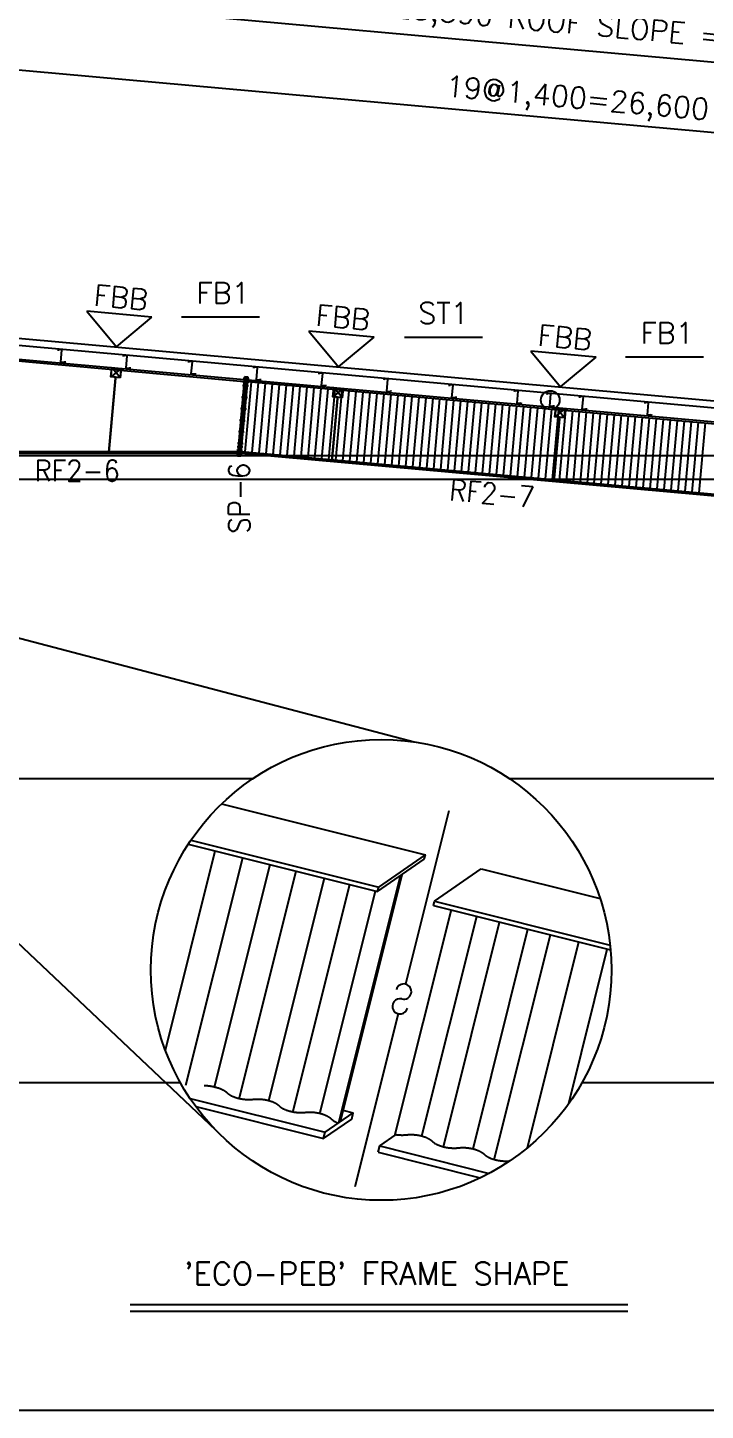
# Model space of a CAD drawing. Header units: metres. Extents: x -297536 to 1852864, y -630451 to -422551.
# Drawn here: x 1658185 to 1672684, y -482358 to -452803 of the extents above; entities that cross this region are included whole.
import ezdxf
from ezdxf.enums import TextEntityAlignment as Align

# ---------------------------------------------------------------- set-up
doc = ezdxf.new("R2010")
doc.units = ezdxf.units.M
doc.header["$LTSCALE"] = 700
for name, pattern in [('CEN', [62, 60, -1, 0, -1]), ('CENTER', [50.8, 31.75, -6.35, 6.35, -6.35]), ('CONTIN', [0]), ('XKITLINE00', [0])]:
    doc.linetypes.add(name, pattern=pattern)
for name, color, linetype in [('1', 1, 'CENTER'), ('10', 10, 'CONTIN'), ('3', 3, 'CONTIN'), ('5C', 3, 'Continuous'), ('beam', 7, 'Continuous'), ('bl', 3, 'Continuous'), ('CEN', 152, 'CEN'), ('DIM', 7, 'Continuous'), ('HID', 251, 'Continuous'), ('TEX', 3, 'Continuous')]:
    doc.layers.add(name, color=color, linetype=linetype)
doc.styles.add('HGTXT', font='romans.shx', dxfattribs={"bigfont": 'WHGTXT.shx'})
doc.styles.add('SIMPLEX', font='SIMPLEX')
doc.styles.add('WHGTXT', font='romans.shx', dxfattribs={"bigfont": 'WHGTXT.shx'})
doc.dimstyles.new('KJ', dxfattribs={"dimscale": 700, "dimtxt": 1.5, "dimasz": 1, "dimexe": 0.18, "dimexo": 2, "dimgap": 0.5, "dimtad": 1, "dimdec": 0, "dimzin": 0, "dimdsep": 46, "dimlunit": 6, "dimtxsty": 'HGTXT', "dimblk": 'ARCHTICK', "dimcen": 0.09, "dimclrt": 3, "dimadec": 0, "dimazin": 0, "dimtfac": 1, "dimtdec": 0, "dimtix": 1, "dimtmove": 0, "dimatfit": 0, "dimldrblk": 'OBLIQUE', "dimfxl": 1, "dimtolj": 1, "dimtzin": 0, "dimarcsym": 0})

# ---------------------------------------------------------------- blocks, each defined once
blk = doc.blocks.new('_ArchTick')
at = {"color": 0, "linetype": 'ByBlock', "const_width": 0.15}
blk.add_lwpolyline([(-0.5, -0.5), (0.5, 0.5)], dxfattribs=at)
blk = doc.blocks.new('*D757')
at = {"layer": 'Defpoints', "color": 0, "transparency": 16777216}
for p in [(1655334, -448458), (1655334, -455958), (1683834, -455958)]:
    blk.add_point(p, dxfattribs=at)
at = {"layer": 'DIM', "color": 0, "lineweight": -2, "transparency": 16777216}
for p, q in [((1655334, -455358), (1655334, -448404)), ((1683834, -448458), (1655334, -448458)), ((1683834, -455358), (1683834, -448404))]:
    blk.add_line(p, q, dxfattribs=at)
at = {"layer": 'DIM', "color": 0, "lineweight": -2, "transparency": 16777216, "xscale": 300, "yscale": 300, "zscale": 300, "rotation": 180}
blk.add_blockref('_ArchTick', (1655334, -448458), dxfattribs=at)
at = {"layer": 'DIM', "color": 0, "lineweight": -2, "transparency": 16777216, "xscale": 300, "yscale": 300, "zscale": 300}
blk.add_blockref('_ArchTick', (1683834, -448458), dxfattribs=at)
at = {"layer": 'DIM', "color": 3, "transparency": 16777216, "insert": (1669584, -448040), "char_height": 450, "attachment_point": 5, "style": 'HGTXT'}
blk.add_mtext('\\A1;28,500', dxfattribs=at)
blk = doc.blocks.new('_Oblique')
at = {"color": 0, "linetype": 'ByBlock', "lineweight": -2}
blk.add_line((-0.5, -0.5), (0.5, 0.5), dxfattribs=at)
blk = doc.blocks.new('*D760')
at = {"layer": 'Defpoints', "color": 0, "transparency": 16777216}
for p in [(1627359, -446958), (1627359, -455958), (1684309, -455958)]:
    blk.add_point(p, dxfattribs=at)
at = {"layer": 'DIM', "color": 0, "lineweight": -2, "transparency": 16777216}
for p, q in [((1627359, -455358), (1627359, -446904)), ((1684309, -446958), (1627359, -446958)), ((1684309, -455358), (1684309, -446904))]:
    blk.add_line(p, q, dxfattribs=at)
at = {"layer": 'DIM', "color": 0, "lineweight": -2, "transparency": 16777216, "xscale": 300, "yscale": 300, "zscale": 300, "rotation": 180}
blk.add_blockref('_ArchTick', (1627359, -446958), dxfattribs=at)
at = {"layer": 'DIM', "color": 0, "lineweight": -2, "transparency": 16777216, "xscale": 300, "yscale": 300, "zscale": 300}
blk.add_blockref('_ArchTick', (1684309, -446958), dxfattribs=at)
at = {"layer": 'DIM', "color": 3, "transparency": 16777216, "insert": (1655834, -446540), "char_height": 450, "attachment_point": 5, "style": 'HGTXT'}
blk.add_mtext('\\A1;\\A1;56,950 OUT TO OUT OF STEEL', dxfattribs=at)
blk = doc.blocks.new('ZCOL')
for p, q in [((10.2, 0), (0, 0)), ((0, 0), (0, -25.4)), ((10.2, -2.5), (10.2, 0)), ((-10.2, -25.4), (-10.2, -22.9)), ((0, -25.4), (-10.2, -25.4))]:
    blk.add_line(p, q)
blk = doc.blocks.new('*D783')
at = {"layer": 'Defpoints', "color": 0, "transparency": 16777216}
for p in [(1656658, -453592), (1656133, -459422), (1682626, -461807)]:
    blk.add_point(p, dxfattribs=at)
at = {"layer": 'DIM', "color": 0, "lineweight": -2, "transparency": 16777216}
for p, q in [((1656187, -458825), (1656663, -453538)), ((1683151, -455977), (1656658, -453592)), ((1682680, -461209), (1683156, -455923))]:
    blk.add_line(p, q, dxfattribs=at)
at = {"layer": 'DIM', "color": 0, "lineweight": -2, "transparency": 16777216, "xscale": 300, "yscale": 300, "zscale": 300}
for p, rotation in [((1656658, -453592), 174.8572354431005), ((1683151, -455977), 354.8572354431006)]:
    blk.add_blockref('_ArchTick', p, dxfattribs=dict(at, rotation=rotation))
at = {"layer": 'DIM', "color": 3, "transparency": 16777216, "insert": (1669942, -454368), "char_height": 450, "attachment_point": 5, "rotation": 354.8572, "style": 'HGTXT'}
blk.add_mtext('\\A1;19@1,400=26,600', dxfattribs=at)
blk = doc.blocks.new('*D786')
at = {"layer": 'Defpoints', "color": 0, "transparency": 16777216}
for p in [(1656493, -452071), (1655834, -459395), (1684309, -461958)]:
    blk.add_point(p, dxfattribs=at)
at = {"layer": 'DIM', "color": 0, "lineweight": -2, "transparency": 16777216}
for p, q in [((1655888, -458798), (1656498, -452018)), ((1684968, -454634), (1656493, -452071)), ((1684363, -461361), (1684973, -454580))]:
    blk.add_line(p, q, dxfattribs=at)
at = {"layer": 'DIM', "color": 0, "lineweight": -2, "transparency": 16777216, "xscale": 300, "yscale": 300, "zscale": 300}
for p, rotation in [((1656493, -452071), 174.8572354431005), ((1684968, -454634), 354.8572354431006)]:
    blk.add_blockref('_ArchTick', p, dxfattribs=dict(at, rotation=rotation))
at = {"layer": 'DIM', "color": 3, "transparency": 16777216, "insert": (1670775, -452862), "char_height": 450, "attachment_point": 5, "rotation": 354.8572, "style": 'HGTXT'}
blk.add_mtext('\\A1;\\A1;28,590 ROOF SLOPE = 0.9/10', dxfattribs=at)
blk = doc.blocks.new('MARKER')
at = {"color": 3}
for p, q in [((584.404724, 584.404724), (-584.40472, 584.404724)), ((-584.40472, 584.404724), (0, 0)), ((0, 0), (584.404724, 584.404724))]:
    blk.add_line(p, q, dxfattribs=at)

msp = doc.modelspace()

# ---------------------------------------------------------------- linework, layer by layer
for p, q in [((1667197.8, -469546.3), (1666271.2, -473248.8)), ((1666113, -473880.9), (1665186.4, -477583.3))]:
    msp.add_line(p, q)
at = {"color": 8, "linetype": 'XKITLINE00'}
for p, q in [((1661133.2, -474662), (1662199.7, -470400.3)), ((1661569.3, -475410.6), (1662786.5, -470547.2)), ((1662184.3, -475444.6), (1663373.2, -470694)), ((1662713.2, -475696.9), (1663930.4, -470833.4)), ((1663343.9, -475734.7), (1664532.7, -470984.2)), ((1663859.8, -475983.8), (1665077, -471120.4)), ((1664441.1, -475987.3), (1665624.9, -471257.5)), ((1666620.8, -476493.8), (1667795.3, -471800.7)), ((1667079.4, -476723.4), (1668281, -471922.3)), ((1667714.5, -476767.4), (1668889, -472074.4)), ((1668169.4, -476995.8), (1669370.9, -472195)), ((1668877.6, -476747.7), (1669978.9, -472347.2)), ((1669760.6, -475801.2), (1670586.9, -472499.4)), ((1661960.7, -475413.8), (1661971.4, -475414)), ((1661971.4, -475414), (1661982.2, -475414.3)), ((1661982.2, -475414.3), (1661993, -475414.8)), ((1661993, -475414.8), (1662003.9, -475415.4)), ((1662003.9, -475415.4), (1662014.7, -475416.1)), ((1662014.7, -475416.1), (1662025.6, -475417)), ((1662025.6, -475417), (1662036.4, -475418)), ((1662036.4, -475418), (1662047.3, -475419.1)), ((1662047.3, -475419.1), (1662058.1, -475420.3)), ((1662058.1, -475420.3), (1662068.9, -475421.7)), ((1662068.9, -475421.7), (1662079.7, -475423.2)), ((1662079.7, -475423.2), (1662090.4, -475424.8)), ((1662090.4, -475424.8), (1662101.1, -475426.5)), ((1662101.1, -475426.5), (1662111.8, -475428.3)), ((1662111.8, -475428.3), (1662122.4, -475430.3)), ((1662122.4, -475430.3), (1662132.9, -475432.4)), ((1662132.9, -475432.4), (1662143.3, -475434.6)), ((1662143.3, -475434.6), (1662153.7, -475436.9)), ((1662153.7, -475436.9), (1662164, -475439.4)), ((1662164, -475439.4), (1662174.2, -475441.9)), ((1662174.2, -475441.9), (1662184.3, -475444.6)), ((1662184.3, -475444.6), (1662194.3, -475447.4)), ((1662194.3, -475447.4), (1662210.4, -475451)), ((1662210.4, -475451), (1662220.6, -475453.5)), ((1662220.6, -475453.5), (1662230.6, -475456.2)), ((1662230.6, -475456.2), (1662240.6, -475459)), ((1662240.6, -475459), (1662250.5, -475461.9)), ((1662250.5, -475461.9), (1662260.3, -475464.8)), ((1662260.3, -475464.8), (1662269.9, -475467.9)), ((1662269.9, -475467.9), (1662279.4, -475471.1)), ((1662279.4, -475471.1), (1662288.8, -475474.4)), ((1662288.8, -475474.4), (1662298, -475477.8)), ((1662298, -475477.8), (1662307, -475481.3)), ((1662307, -475481.3), (1662315.9, -475484.8)), ((1662315.9, -475484.8), (1662324.7, -475488.5)), ((1662324.7, -475488.5), (1662333.3, -475492.2)), ((1662333.3, -475492.2), (1662341.7, -475496.1)), ((1662341.7, -475496.1), (1662349.9, -475500)), ((1662349.9, -475500), (1662357.9, -475504)), ((1662357.9, -475504), (1662365.8, -475508.1)), ((1662365.8, -475508.1), (1662373.4, -475512.2)), ((1662373.4, -475512.2), (1662380.9, -475516.4)), ((1662380.9, -475516.4), (1662388.1, -475520.7)), ((1662388.1, -475520.7), (1662395.1, -475525.1)), ((1662395.1, -475525.1), (1662401.9, -475529.5)), ((1662401.9, -475529.5), (1662408.5, -475534)), ((1662408.5, -475534), (1662414.9, -475538.5)), ((1662414.9, -475538.5), (1662421, -475543.1)), ((1662421, -475543.1), (1662426.9, -475547.7)), ((1662426.9, -475547.7), (1662432.6, -475552.4)), ((1662432.6, -475552.4), (1662438, -475557.2)), ((1662438, -475557.2), (1662443.2, -475561.9)), ((1662443.2, -475561.9), (1662448.2, -475566.8)), ((1662448.2, -475566.8), (1662453.3, -475571.8)), ((1662453.3, -475571.8), (1662458.7, -475576.8)), ((1662458.7, -475576.8), (1662464.4, -475581.7)), ((1662464.4, -475581.7), (1662470.3, -475586.6)), ((1662470.3, -475586.6), (1662476.4, -475591.4)), ((1662476.4, -475591.4), (1662482.9, -475596.2)), ((1662482.9, -475596.2), (1662489.5, -475601)), ((1662489.5, -475601), (1662496.4, -475605.6)), ((1662496.4, -475605.6), (1662503.5, -475610.3)), ((1662503.5, -475610.3), (1662510.8, -475614.8)), ((1662510.8, -475614.8), (1662518.4, -475619.3)), ((1662518.4, -475619.3), (1662526.1, -475623.7)), ((1662526.1, -475623.7), (1662534.1, -475628)), ((1662534.1, -475628), (1662542.3, -475632.3)), ((1662542.3, -475632.3), (1662550.7, -475636.4)), ((1662550.7, -475636.4), (1662559.2, -475640.5)), ((1662559.2, -475640.5), (1662568, -475644.5)), ((1662568, -475644.5), (1662576.9, -475648.4)), ((1662576.9, -475648.4), (1662586.1, -475652.2)), ((1662586.1, -475652.2), (1662595.4, -475656)), ((1662595.4, -475656), (1662604.8, -475659.6)), ((1662604.8, -475659.6), (1662614.4, -475663.1)), ((1662614.4, -475663.1), (1662624.2, -475666.6)), ((1662624.2, -475666.6), (1662634.1, -475669.9)), ((1662634.1, -475669.9), (1662644.1, -475673.1)), ((1662644.1, -475673.1), (1662654.3, -475676.2)), ((1662654.3, -475676.2), (1662664.6, -475679.2)), ((1662664.6, -475679.2), (1662675.1, -475682.1)), ((1662675.1, -475682.1), (1662685.6, -475684.9)), ((1662685.6, -475684.9), (1662696.2, -475687.6)), ((1662696.2, -475687.6), (1662707, -475690.1)), ((1662707, -475690.1), (1662717.8, -475692.5)), ((1662717.8, -475692.5), (1662728.7, -475694.8)), ((1662728.7, -475694.8), (1662739.7, -475697)), ((1662739.7, -475697), (1662750.7, -475699.1)), ((1662750.7, -475699.1), (1662761.8, -475701)), ((1662761.8, -475701), (1662773, -475702.8)), ((1662773, -475702.8), (1662784.2, -475704.5)), ((1662784.2, -475704.5), (1662795.4, -475706)), ((1662795.4, -475706), (1662806.7, -475707.5)), ((1662806.7, -475707.5), (1662818, -475708.8)), ((1662818, -475708.8), (1662829.3, -475709.9)), ((1662829.3, -475709.9), (1662840.6, -475710.9)), ((1662840.6, -475710.9), (1662852, -475711.8)), ((1662852, -475711.8), (1662863.3, -475712.6)), ((1662863.3, -475712.6), (1662874.6, -475713.2)), ((1662874.6, -475713.2), (1662885.9, -475713.7)), ((1662885.9, -475713.7), (1662897.1, -475714.1)), ((1662897.1, -475714.1), (1662908.3, -475714.3)), ((1662908.3, -475714.3), (1662919.5, -475714.4)), ((1662919.5, -475714.4), (1662930.6, -475714.3)), ((1662930.6, -475714.3), (1662941.7, -475714.1)), ((1662941.7, -475714.1), (1662952.7, -475713.8)), ((1662952.7, -475713.8), (1662963.6, -475713.4)), ((1662963.6, -475713.4), (1662974.4, -475712.8)), ((1662974.4, -475712.8), (1662985.2, -475712.1)), ((1662985.2, -475712.1), (1662995.8, -475711.2)), ((1662995.8, -475711.2), (1663006.4, -475710.2)), ((1663006.4, -475710.2), (1663016.8, -475709.1)), ((1663016.8, -475709.1), (1663026.8, -475708)), ((1663026.8, -475708), (1663037, -475707.1)), ((1663037, -475707.1), (1663047.2, -475706.2)), ((1663047.2, -475706.2), (1663057.5, -475705.6)), ((1663057.5, -475705.6), (1663067.9, -475705)), ((1663067.9, -475705), (1663078.3, -475704.6)), ((1663078.3, -475704.6), (1663088.9, -475704.2)), ((1663088.9, -475704.2), (1663099.5, -475704.1)), ((1663099.5, -475704.1), (1663110.1, -475704)), ((1663110.1, -475704), (1663120.8, -475704.1)), ((1663120.8, -475704.1), (1663131.6, -475704.3)), ((1663131.6, -475704.3), (1663142.4, -475704.7)), ((1663142.4, -475704.7), (1663153.2, -475705.1)), ((1663153.2, -475705.1), (1663164, -475705.7)), ((1663164, -475705.7), (1663174.9, -475706.5)), ((1663174.9, -475706.5), (1663185.7, -475707.3)), ((1663185.7, -475707.3), (1663196.6, -475708.3)), ((1663196.6, -475708.3), (1663207.4, -475709.4)), ((1663207.4, -475709.4), (1663218.3, -475710.7)), ((1663218.3, -475710.7), (1663229.1, -475712)), ((1663229.1, -475712), (1663239.8, -475713.5)), ((1663239.8, -475713.5), (1663250.6, -475715.1)), ((1663250.6, -475715.1), (1663261.3, -475716.8)), ((1663261.3, -475716.8), (1663271.9, -475718.7)), ((1663271.9, -475718.7), (1663282.5, -475720.7)), ((1663282.5, -475720.7), (1663293.1, -475722.8)), ((1663293.1, -475722.8), (1663303.5, -475725)), ((1663303.5, -475725), (1663313.9, -475727.3)), ((1663313.9, -475727.3), (1663324.2, -475729.7)), ((1663324.2, -475729.7), (1663334.4, -475732.3)), ((1663334.4, -475732.3), (1663344.5, -475735)), ((1663344.5, -475735), (1663354.4, -475737.7)), ((1663354.4, -475737.7), (1663364.3, -475740.6)), ((1663364.3, -475740.6), (1663374.1, -475743.6)), ((1663374.1, -475743.6), (1663383.7, -475746.7)), ((1663383.7, -475746.7), (1663393.2, -475749.9)), ((1663393.2, -475749.9), (1663402.6, -475753.1)), ((1663402.6, -475753.1), (1663411.8, -475756.5)), ((1663411.8, -475756.5), (1663420.8, -475760)), ((1663420.8, -475760), (1663429.8, -475763.6)), ((1663429.8, -475763.6), (1663438.5, -475767.2)), ((1663438.5, -475767.2), (1663447.1, -475771)), ((1663447.1, -475771), (1663455.5, -475774.8)), ((1663455.5, -475774.8), (1663463.7, -475778.7)), ((1663463.7, -475778.7), (1663471.7, -475782.7)), ((1663471.7, -475782.7), (1663479.6, -475786.8)), ((1663479.6, -475786.8), (1663487.2, -475791)), ((1663487.2, -475791), (1663494.7, -475795.2)), ((1663494.7, -475795.2), (1663501.9, -475799.5)), ((1663501.9, -475799.5), (1663508.9, -475803.8)), ((1663508.9, -475803.8), (1663515.7, -475808.2)), ((1663515.7, -475808.2), (1663522.3, -475812.7)), ((1663522.3, -475812.7), (1663528.7, -475817.3)), ((1663528.7, -475817.3), (1663534.8, -475821.9)), ((1663534.8, -475821.9), (1663540.7, -475826.5)), ((1663540.7, -475826.5), (1663546.4, -475831.2)), ((1663546.4, -475831.2), (1663551.8, -475835.9)), ((1663551.8, -475835.9), (1663557, -475840.7)), ((1663557, -475840.7), (1663562, -475845.5)), ((1663562, -475845.5), (1663567.1, -475850.5)), ((1663567.1, -475850.5), (1663572.5, -475855.5)), ((1663572.5, -475855.5), (1663578.2, -475860.5)), ((1663578.2, -475860.5), (1663584.1, -475865.4)), ((1663584.1, -475865.4), (1663590.3, -475870.2)), ((1663590.3, -475870.2), (1663596.7, -475875)), ((1663596.7, -475875), (1663603.3, -475879.7)), ((1663603.3, -475879.7), (1663610.2, -475884.4)), ((1663610.2, -475884.4), (1663617.3, -475889)), ((1663617.3, -475889), (1663624.6, -475893.5)), ((1663624.6, -475893.5), (1663632.2, -475898)), ((1663632.2, -475898), (1663639.9, -475902.4)), ((1663639.9, -475902.4), (1663647.9, -475906.8)), ((1663647.9, -475906.8), (1663656.1, -475911)), ((1663656.1, -475911), (1663664.5, -475915.2)), ((1663664.5, -475915.2), (1663673, -475919.3)), ((1663673, -475919.3), (1663681.8, -475923.3)), ((1663681.8, -475923.3), (1663690.8, -475927.2)), ((1663690.8, -475927.2), (1663699.9, -475931)), ((1663699.9, -475931), (1663709.2, -475934.7)), ((1663709.2, -475934.7), (1663718.6, -475938.4)), ((1663718.6, -475938.4), (1663728.2, -475941.9)), ((1663728.2, -475941.9), (1663738, -475945.3)), ((1663738, -475945.3), (1663747.9, -475948.6)), ((1663747.9, -475948.6), (1663758, -475951.9)), ((1663758, -475951.9), (1663768.1, -475955)), ((1663768.1, -475955), (1663778.4, -475958)), ((1663778.4, -475958), (1663788.9, -475960.9)), ((1663788.9, -475960.9), (1663799.4, -475963.6)), ((1663799.4, -475963.6), (1663810, -475966.3)), ((1663810, -475966.3), (1663820.8, -475968.8)), ((1663820.8, -475968.8), (1663831.6, -475971.3)), ((1663831.6, -475971.3), (1663842.5, -475973.6)), ((1663842.5, -475973.6), (1663853.5, -475975.8)), ((1663853.5, -475975.8), (1663864.5, -475977.8)), ((1663864.5, -475977.8), (1663875.6, -475979.8)), ((1663875.6, -475979.8), (1663886.8, -475981.6)), ((1663886.8, -475981.6), (1663898, -475983.2)), ((1663898, -475983.2), (1663909.2, -475984.8)), ((1663909.2, -475984.8), (1663920.5, -475986.2)), ((1663920.5, -475986.2), (1663931.8, -475987.5)), ((1663931.8, -475987.5), (1663943.1, -475988.7)), ((1663943.1, -475988.7), (1663954.5, -475989.7)), ((1663954.5, -475989.7), (1663965.8, -475990.6)), ((1663965.8, -475990.6), (1663977.1, -475991.3)), ((1663977.1, -475991.3), (1663988.4, -475992)), ((1663988.4, -475992), (1663999.7, -475992.5)), ((1663999.7, -475992.5), (1664010.9, -475992.8)), ((1664010.9, -475992.8), (1664022.2, -475993)), ((1664022.2, -475993), (1664033.3, -475993.1)), ((1664033.3, -475993.1), (1664044.4, -475993.1)), ((1664044.4, -475993.1), (1664055.5, -475992.9)), ((1664055.5, -475992.9), (1664066.5, -475992.6)), ((1664066.5, -475992.6), (1664077.4, -475992.1)), ((1664077.4, -475992.1), (1664088.3, -475991.5)), ((1664088.3, -475991.5), (1664099, -475990.8)), ((1664099, -475990.8), (1664109.7, -475989.9)), ((1664109.7, -475989.9), (1664120.2, -475989)), ((1664120.2, -475989), (1664130.6, -475987.8)), ((1664130.6, -475987.8), (1664140.7, -475986.8)), ((1664140.7, -475986.8), (1664150.8, -475985.8)), ((1664150.8, -475985.8), (1664161, -475985)), ((1664161, -475985), (1664171.3, -475984.3)), ((1664171.3, -475984.3), (1664181.7, -475983.7)), ((1664181.7, -475983.7), (1664192.1, -475983.3)), ((1664192.1, -475983.3), (1664202.7, -475983)), ((1664202.7, -475983), (1664213.3, -475982.8)), ((1664213.3, -475982.8), (1664223.9, -475982.8)), ((1664223.9, -475982.8), (1664234.7, -475982.9)), ((1664234.7, -475982.9), (1664245.4, -475983.1)), ((1664245.4, -475983.1), (1664256.2, -475983.4)), ((1664256.2, -475983.4), (1664267, -475983.9)), ((1664267, -475983.9), (1664277.8, -475984.5)), ((1664277.8, -475984.5), (1664288.7, -475985.2)), ((1664288.7, -475985.2), (1664299.5, -475986.1)), ((1664299.5, -475986.1), (1664310.4, -475987.1)), ((1664310.4, -475987.1), (1664321.2, -475988.2)), ((1664321.2, -475988.2), (1664332.1, -475989.4)), ((1664332.1, -475989.4), (1664342.9, -475990.8)), ((1664342.9, -475990.8), (1664353.7, -475992.3)), ((1664353.7, -475992.3), (1664364.4, -475993.9)), ((1664364.4, -475993.9), (1664375.1, -475995.6)), ((1664375.1, -475995.6), (1664385.7, -475997.5)), ((1664385.7, -475997.5), (1664396.3, -475999.4)), ((1664396.3, -475999.4), (1664406.9, -476001.5)), ((1664406.9, -476001.5), (1664417.3, -476003.7)), ((1664417.3, -476003.7), (1664427.7, -476006.1)), ((1664427.7, -476006.1), (1664438, -476008.5)), ((1664438, -476008.5), (1664448.2, -476011)), ((1664448.2, -476011), (1664458.3, -476013.7)), ((1664458.3, -476013.7), (1664468.3, -476016.5)), ((1664468.3, -476016.5), (1664478.1, -476019.4)), ((1664478.1, -476019.4), (1664487.9, -476022.3)), ((1664487.9, -476022.3), (1664497.5, -476025.4)), ((1664497.5, -476025.4), (1664507, -476028.6)), ((1664507, -476028.6), (1664516.4, -476031.9)), ((1664516.4, -476031.9), (1664525.6, -476035.3)), ((1664525.6, -476035.3), (1664534.7, -476038.8)), ((1664534.7, -476038.8), (1664543.6, -476042.3)), ((1664543.6, -476042.3), (1664552.3, -476046)), ((1664552.3, -476046), (1664560.9, -476049.7)), ((1664560.9, -476049.7), (1664569.3, -476053.6)), ((1664569.3, -476053.6), (1664577.5, -476057.5)), ((1664577.5, -476057.5), (1664585.5, -476061.5)), ((1664585.5, -476061.5), (1664593.4, -476065.6)), ((1664593.4, -476065.6), (1664601, -476069.7)), ((1664601, -476069.7), (1664608.5, -476073.9)), ((1664608.5, -476073.9), (1664615.7, -476078.2)), ((1664615.7, -476078.2), (1664622.7, -476082.6)), ((1664622.7, -476082.6), (1664629.5, -476087)), ((1664629.5, -476087), (1664636.1, -476091.5)), ((1664636.1, -476091.5), (1664642.5, -476096)), ((1664642.5, -476096), (1664648.6, -476100.6)), ((1664648.6, -476100.6), (1664654.6, -476105.2)), ((1664654.6, -476105.2), (1664660.2, -476109.9)), ((1664660.2, -476109.9), (1664665.7, -476114.7)), ((1664665.7, -476114.7), (1664670.8, -476119.5)), ((1664670.8, -476119.5), (1664675.8, -476124.3)), ((1664675.8, -476124.3), (1664680.9, -476129.3)), ((1664680.9, -476129.3), (1664686.3, -476134.3)), ((1664686.3, -476134.3), (1664692, -476139.2)), ((1664692, -476139.2), (1664697.9, -476144.1)), ((1664697.9, -476144.1), (1664704.1, -476148.9)), ((1664704.1, -476148.9), (1664710.5, -476153.7)), ((1664710.5, -476153.7), (1664717.1, -476158.5)), ((1664717.1, -476158.5), (1664724, -476163.1)), ((1664724, -476163.1), (1664731.1, -476167.8)), ((1664731.1, -476167.8), (1664738.4, -476172.3)), ((1664738.4, -476172.3), (1664746, -476176.8)), ((1664746, -476176.8), (1664753.7, -476181.2)), ((1664753.7, -476181.2), (1664761.7, -476185.5)), ((1664761.7, -476185.5), (1664769.9, -476189.8)), ((1664769.9, -476189.8), (1664778.3, -476193.9)), ((1664778.3, -476193.9), (1664786.9, -476198)), ((1664786.9, -476198), (1664795.6, -476202)), ((1664795.6, -476202), (1664804.6, -476205.9)), ((1664804.6, -476205.9), (1664813.7, -476209.7)), ((1664813.7, -476209.7), (1664823, -476213.5)), ((1664823, -476213.5), (1664832.4, -476217.1)), ((1666059.8, -476463.2), (1666071, -476464.7)), ((1666071, -476464.7), (1666082.3, -476466.1)), ((1666082.3, -476466.1), (1666093.6, -476467.4)), ((1666093.6, -476467.4), (1666104.9, -476468.6)), ((1666104.9, -476468.6), (1666116.2, -476469.6)), ((1666116.2, -476469.6), (1666127.6, -476470.5)), ((1666127.6, -476470.5), (1666138.9, -476471.3)), ((1666138.9, -476471.3), (1666150.2, -476471.9)), ((1666150.2, -476471.9), (1666161.5, -476472.4)), ((1666161.5, -476472.4), (1666172.7, -476472.7)), ((1666172.7, -476472.7), (1666183.9, -476473)), ((1666183.9, -476473), (1666195.1, -476473)), ((1666195.1, -476473), (1666206.2, -476473)), ((1666206.2, -476473), (1666217.3, -476472.8)), ((1666217.3, -476472.8), (1666228.3, -476472.5)), ((1666228.3, -476472.5), (1666239.2, -476472)), ((1666239.2, -476472), (1666250, -476471.4)), ((1666250, -476471.4), (1666260.8, -476470.7)), ((1666260.8, -476470.7), (1666271.4, -476469.9)), ((1666271.4, -476469.9), (1666282, -476468.9)), ((1666282, -476468.9), (1666292.4, -476467.8)), ((1666292.4, -476467.8), (1666302.4, -476466.7)), ((1666302.4, -476466.7), (1666312.6, -476465.7)), ((1666312.6, -476465.7), (1666322.8, -476464.9)), ((1666322.8, -476464.9), (1666333.1, -476464.2)), ((1666333.1, -476464.2), (1666343.5, -476463.7)), ((1666343.5, -476463.7), (1666353.9, -476463.2)), ((1666353.9, -476463.2), (1666364.5, -476462.9)), ((1666364.5, -476462.9), (1666375.1, -476462.7)), ((1666375.1, -476462.7), (1666385.7, -476462.7)), ((1666385.7, -476462.7), (1666396.4, -476462.8)), ((1666396.4, -476462.8), (1666407.2, -476463)), ((1666407.2, -476463), (1666418, -476463.3)), ((1666418, -476463.3), (1666428.8, -476463.8)), ((1666428.8, -476463.8), (1666439.6, -476464.4)), ((1666439.6, -476464.4), (1666450.5, -476465.1)), ((1666450.5, -476465.1), (1666461.3, -476466)), ((1666461.3, -476466), (1666472.2, -476467)), ((1666472.2, -476467), (1666483, -476468.1)), ((1666483, -476468.1), (1666493.8, -476469.3)), ((1666493.8, -476469.3), (1666504.7, -476470.7)), ((1666504.7, -476470.7), (1666515.4, -476472.2)), ((1666515.4, -476472.2), (1666526.2, -476473.8)), ((1666526.2, -476473.8), (1666536.9, -476475.5)), ((1666536.9, -476475.5), (1666547.5, -476477.4)), ((1666547.5, -476477.4), (1666558.1, -476479.3)), ((1666558.1, -476479.3), (1666568.6, -476481.4)), ((1666568.6, -476481.4), (1666579.1, -476483.6)), ((1666579.1, -476483.6), (1666589.5, -476486)), ((1666589.5, -476486), (1666599.8, -476488.4)), ((1666599.8, -476488.4), (1666609.9, -476491)), ((1666609.9, -476491), (1666620, -476493.6)), ((1666620, -476493.6), (1666630, -476496.4)), ((1666630, -476496.4), (1666639.9, -476499.3)), ((1666639.9, -476499.3), (1666649.7, -476502.3)), ((1666649.7, -476502.3), (1666659.3, -476505.3)), ((1666659.3, -476505.3), (1666668.8, -476508.5)), ((1666668.8, -476508.5), (1666678.2, -476511.8)), ((1666678.2, -476511.8), (1666687.4, -476515.2)), ((1666687.4, -476515.2), (1666696.4, -476518.7)), ((1666696.4, -476518.7), (1666705.3, -476522.2)), ((1666705.3, -476522.2), (1666714.1, -476525.9)), ((1666714.1, -476525.9), (1666722.7, -476529.7)), ((1666722.7, -476529.7), (1666731.1, -476533.5)), ((1666731.1, -476533.5), (1666739.3, -476537.4)), ((1666739.3, -476537.4), (1666747.3, -476541.4)), ((1666747.3, -476541.4), (1666755.2, -476545.5)), ((1666755.2, -476545.5), (1666762.8, -476549.6)), ((1666762.8, -476549.6), (1666770.2, -476553.9)), ((1666770.2, -476553.9), (1666777.5, -476558.1)), ((1666777.5, -476558.1), (1666784.5, -476562.5)), ((1666784.5, -476562.5), (1666791.3, -476566.9)), ((1666791.3, -476566.9), (1666797.9, -476571.4)), ((1666797.9, -476571.4), (1666804.3, -476575.9)), ((1666804.3, -476575.9), (1666810.4, -476580.5)), ((1666810.4, -476580.5), (1666816.3, -476585.2)), ((1666816.3, -476585.2), (1666822, -476589.9)), ((1666822, -476589.9), (1666827.4, -476594.6)), ((1666827.4, -476594.6), (1666832.6, -476599.4)), ((1666832.6, -476599.4), (1666837.6, -476604.2)), ((1666837.6, -476604.2), (1666842.7, -476609.2)), ((1666842.7, -476609.2), (1666848.1, -476614.2)), ((1666848.1, -476614.2), (1666853.8, -476619.1)), ((1666853.8, -476619.1), (1666859.7, -476624)), ((1666859.7, -476624), (1666865.8, -476628.9)), ((1666865.8, -476628.9), (1666872.2, -476633.7)), ((1666872.2, -476633.7), (1666878.9, -476638.4)), ((1666878.9, -476638.4), (1666885.8, -476643.1)), ((1666885.8, -476643.1), (1666892.9, -476647.7)), ((1666892.9, -476647.7), (1666900.2, -476652.2)), ((1666900.2, -476652.2), (1666907.8, -476656.7)), ((1666907.8, -476656.7), (1666915.5, -476661.1)), ((1666915.5, -476661.1), (1666923.5, -476665.4)), ((1666923.5, -476665.4), (1666931.7, -476669.7)), ((1666931.7, -476669.7), (1666940.1, -476673.8)), ((1666940.1, -476673.8), (1666948.6, -476677.9)), ((1666948.6, -476677.9), (1666957.4, -476681.9)), ((1666957.4, -476681.9), (1666966.3, -476685.8)), ((1666966.3, -476685.8), (1666975.5, -476689.7)), ((1666975.5, -476689.7), (1666984.8, -476693.4)), ((1666984.8, -476693.4), (1666994.2, -476697)), ((1666994.2, -476697), (1667003.8, -476700.5)), ((1667003.8, -476700.5), (1667013.6, -476704)), ((1667013.6, -476704), (1667023.5, -476707.3)), ((1667023.5, -476707.3), (1667033.5, -476710.5)), ((1667033.5, -476710.5), (1667043.7, -476713.6)), ((1667043.7, -476713.6), (1667054, -476716.6)), ((1667054, -476716.6), (1667064.4, -476719.5)), ((1667064.4, -476719.5), (1667075, -476722.3)), ((1667075, -476722.3), (1667085.6, -476725)), ((1667085.6, -476725), (1667096.3, -476727.5)), ((1667096.3, -476727.5), (1667107.2, -476729.9)), ((1667107.2, -476729.9), (1667118.1, -476732.2)), ((1667118.1, -476732.2), (1667129.1, -476734.4)), ((1667129.1, -476734.4), (1667140.1, -476736.5)), ((1667140.1, -476736.5), (1667151.2, -476738.4)), ((1667151.2, -476738.4), (1667162.4, -476740.2)), ((1667162.4, -476740.2), (1667173.6, -476741.9)), ((1667173.6, -476741.9), (1667184.8, -476743.5)), ((1667184.8, -476743.5), (1667196.1, -476744.9)), ((1667196.1, -476744.9), (1667207.4, -476746.2)), ((1667207.4, -476746.2), (1667218.7, -476747.3)), ((1667218.7, -476747.3), (1667230, -476748.4)), ((1667230, -476748.4), (1667241.4, -476749.2)), ((1667241.4, -476749.2), (1667252.7, -476750)), ((1667252.7, -476750), (1667264, -476750.6)), ((1667264, -476750.6), (1667275.3, -476751.1)), ((1667275.3, -476751.1), (1667286.5, -476751.5)), ((1667286.5, -476751.5), (1667297.7, -476751.7)), ((1667297.7, -476751.7), (1667308.9, -476751.8)), ((1667308.9, -476751.8), (1667320, -476751.7)), ((1667320, -476751.7), (1667331.1, -476751.6)), ((1667331.1, -476751.6), (1667342.1, -476751.2)), ((1667342.1, -476751.2), (1667353, -476750.8)), ((1667353, -476750.8), (1667363.8, -476750.2)), ((1667363.8, -476750.2), (1667374.6, -476749.5)), ((1667374.6, -476749.5), (1667385.2, -476748.6)), ((1667385.2, -476748.6), (1667395.8, -476747.6)), ((1667395.8, -476747.6), (1667406.2, -476746.5)), ((1667406.2, -476746.5), (1667416.2, -476745.4)), ((1667416.2, -476745.4), (1667426.4, -476744.5)), ((1667426.4, -476744.5), (1667436.6, -476743.7)), ((1667436.6, -476743.7), (1667446.9, -476743)), ((1667446.9, -476743), (1667457.3, -476742.4)), ((1667457.3, -476742.4), (1667467.7, -476742)), ((1667467.7, -476742), (1667478.3, -476741.7)), ((1667478.3, -476741.7), (1667488.9, -476741.5)), ((1667488.9, -476741.5), (1667499.5, -476741.4)), ((1667499.5, -476741.4), (1667510.2, -476741.5)), ((1667510.2, -476741.5), (1667521, -476741.7)), ((1667521, -476741.7), (1667531.8, -476742.1)), ((1667531.8, -476742.1), (1667542.6, -476742.6)), ((1667542.6, -476742.6), (1667553.4, -476743.2)), ((1667553.4, -476743.2), (1667564.3, -476743.9)), ((1667564.3, -476743.9), (1667575.1, -476744.7)), ((1667575.1, -476744.7), (1667586, -476745.7)), ((1667586, -476745.7), (1667596.8, -476746.8)), ((1667596.8, -476746.8), (1667607.7, -476748.1)), ((1667607.7, -476748.1), (1667618.5, -476749.4)), ((1667618.5, -476749.4), (1667629.2, -476750.9)), ((1667629.2, -476750.9), (1667640, -476752.5)), ((1667640, -476752.5), (1667650.7, -476754.3)), ((1667650.7, -476754.3), (1667661.3, -476756.1)), ((1667661.3, -476756.1), (1667671.9, -476758.1)), ((1667671.9, -476758.1), (1667682.4, -476760.2)), ((1667682.4, -476760.2), (1667692.9, -476762.4)), ((1667692.9, -476762.4), (1667703.3, -476764.7)), ((1667703.3, -476764.7), (1667713.6, -476767.2)), ((1667713.6, -476767.2), (1667723.8, -476769.7)), ((1667723.8, -476769.7), (1667733.9, -476772.4)), ((1667733.9, -476772.4), (1667743.8, -476775.1)), ((1667743.8, -476775.1), (1667753.7, -476778)), ((1667753.7, -476778), (1667763.5, -476781)), ((1667763.5, -476781), (1667773.1, -476784.1)), ((1667773.1, -476784.1), (1667782.6, -476787.3)), ((1667782.6, -476787.3), (1667792, -476790.6)), ((1667792, -476790.6), (1667801.2, -476793.9)), ((1667801.2, -476793.9), (1667810.2, -476797.4)), ((1667810.2, -476797.4), (1667819.1, -476801)), ((1667819.1, -476801), (1667827.9, -476804.7)), ((1667827.9, -476804.7), (1667836.5, -476808.4)), ((1667836.5, -476808.4), (1667844.9, -476812.2)), ((1667844.9, -476812.2), (1667853.1, -476816.2)), ((1667853.1, -476816.2), (1667861.1, -476820.2)), ((1667861.1, -476820.2), (1667869, -476824.2)), ((1667869, -476824.2), (1667876.6, -476828.4)), ((1667876.6, -476828.4), (1667884.1, -476832.6)), ((1667884.1, -476832.6), (1667891.3, -476836.9)), ((1667891.3, -476836.9), (1667898.3, -476841.2)), ((1667898.3, -476841.2), (1667905.1, -476845.7)), ((1667905.1, -476845.7), (1667911.7, -476850.1)), ((1667911.7, -476850.1), (1667918.1, -476854.7)), ((1667918.1, -476854.7), (1667924.2, -476859.3)), ((1667924.2, -476859.3), (1667930.1, -476863.9)), ((1667930.1, -476863.9), (1667935.8, -476868.6)), ((1667935.8, -476868.6), (1667941.2, -476873.3)), ((1667941.2, -476873.3), (1667946.4, -476878.1)), ((1667946.4, -476878.1), (1667951.4, -476882.9)), ((1667951.4, -476882.9), (1667956.5, -476888)), ((1667956.5, -476888), (1667961.9, -476892.9)), ((1667961.9, -476892.9), (1667967.6, -476897.9)), ((1667967.6, -476897.9), (1667973.5, -476902.8)), ((1667973.5, -476902.8), (1667979.7, -476907.6)), ((1667979.7, -476907.6), (1667986.1, -476912.4)), ((1667986.1, -476912.4), (1667992.7, -476917.1)), ((1667992.7, -476917.1), (1667999.6, -476921.8)), ((1667999.6, -476921.8), (1668006.7, -476926.4)), ((1668006.7, -476926.4), (1668014, -476931)), ((1668014, -476931), (1668021.6, -476935.4)), ((1668021.6, -476935.4), (1668029.3, -476939.8)), ((1668029.3, -476939.8), (1668037.3, -476944.2)), ((1668037.3, -476944.2), (1668045.5, -476948.4)), ((1668045.5, -476948.4), (1668053.9, -476952.6)), ((1668053.9, -476952.6), (1668062.4, -476956.7)), ((1668062.4, -476956.7), (1668071.2, -476960.7)), ((1668071.2, -476960.7), (1668080.2, -476964.6)), ((1668080.2, -476964.6), (1668089.3, -476968.4)), ((1668089.3, -476968.4), (1668098.6, -476972.1)), ((1668098.6, -476972.1), (1668108, -476975.8)), ((1668108, -476975.8), (1668117.6, -476979.3)), ((1668117.6, -476979.3), (1668127.4, -476982.7)), ((1668127.4, -476982.7), (1668137.3, -476986.1)), ((1668137.3, -476986.1), (1668147.4, -476989.3)), ((1668147.4, -476989.3), (1668157.5, -476992.4)), ((1668157.5, -476992.4), (1668167.8, -476995.4)), ((1668167.8, -476995.4), (1668178.3, -476998.3)), ((1668178.3, -476998.3), (1668188.8, -477001.1)), ((1668188.8, -477001.1), (1668199.4, -477003.7)), ((1668199.4, -477003.7), (1668210.2, -477006.3)), ((1668210.2, -477006.3), (1668221, -477008.7)), ((1668221, -477008.7), (1668231.9, -477011)), ((1668231.9, -477011), (1668242.9, -477013.2)), ((1668242.9, -477013.2), (1668253.9, -477015.2)), ((1668253.9, -477015.2), (1668265, -477017.2)), ((1668265, -477017.2), (1668276.2, -477019)), ((1668276.2, -477019), (1668287.4, -477020.7)), ((1668287.4, -477020.7), (1668298.6, -477022.2)), ((1668298.6, -477022.2), (1668309.9, -477023.6)), ((1668309.9, -477023.6), (1668321.2, -477024.9)), ((1668321.2, -477024.9), (1668332.5, -477026.1)), ((1668332.5, -477026.1), (1668343.9, -477027.1)), ((1668343.9, -477027.1), (1668355.2, -477028)), ((1668355.2, -477028), (1668366.5, -477028.8)), ((1668366.5, -477028.8), (1668377.8, -477029.4)), ((1668377.8, -477029.4), (1668389.1, -477029.9)), ((1668389.1, -477029.9), (1668400.3, -477030.2)), ((1668400.3, -477030.2), (1668411.5, -477030.5)), ((1668411.5, -477030.5), (1668422.7, -477030.5)), ((1668422.7, -477030.5), (1668433.8, -477030.5)), ((1668433.8, -477030.5), (1668444.9, -477030.3)), ((1668444.9, -477030.3), (1668455.9, -477030)), ((1668455.9, -477030), (1668466.8, -477029.5)), ((1668466.8, -477029.5), (1668477.6, -477028.9)), ((1668477.6, -477028.9), (1668488.4, -477028.2))]:
    msp.add_line(p, q, dxfattribs=at)
at = {"const_width": 50}
for points in [[(1660066.4, -460278.3), (1659924, -461860.5)], [(1664816.4, -460705.9), (1664696.4, -462038.6)], [(1669566.4, -461133.4), (1669446.4, -462466.1)]]:
    msp.add_lwpolyline(points, dxfattribs=at)
for points in [[(1645728.1, -460795.1), (1662203.2, -476362.1)], [(1644838, -462400), (1666452.6, -468069.1)]]:
    msp.add_lwpolyline(points)
for centre, radius in [((1669366.1, -460763.9), 200), ((1665749, -472943.8), 4925.2)]:
    msp.add_circle(centre, radius)
for centre, start, end in [((1666231.7, -473406.8), 255.94929, 165.94929), ((1666152.6, -473722.9), 75.94929, 345.94929)]:
    msp.add_arc(centre, 162.9, start, end)
at = {"layer": '1'}
for p, q in [((1655872.4, -459700.1), (1662819.4, -460325.3)), ((1655872.4, -459738.3), (1662816, -460363.3)), ((1662824.5, -460268.4), (1662673, -461952.1)), ((1662862.4, -460271.8), (1662710.9, -461955.5)), ((1662748.9, -461958.9), (1662900.4, -460275.2)), ((1662908.6, -460467.2), (1662782.1, -460455.8)), ((1662915.5, -460391.3), (1662789, -460380)), ((1662922.3, -460315.4), (1662795.8, -460304.1)), ((1662900.4, -460275.2), (1662824.5, -460268.4)), ((1662891.9, -460370.1), (1673722.5, -461344.9)), ((1662895.3, -460332.1), (1673725.9, -461306.9)), ((1662886.5, -460712.9), (1662760, -460701.5)), ((1662864.4, -460958.6), (1662737.9, -460947.2)), ((1662842.3, -461204.2), (1662715.8, -461192.8)), ((1662820.2, -461449.9), (1662693.7, -461438.5)), ((1655872.4, -461860.5), (1662681.2, -461860.5)), ((1655872.4, -461898.6), (1662677.8, -461898.6)), ((1662777.6, -461923.2), (1662651.1, -461911.9)), ((1662784.4, -461847.4), (1662657.9, -461836)), ((1662791.2, -461771.5), (1662664.7, -461760.1)), ((1662798.1, -461695.6), (1662671.6, -461684.2)), ((1662754, -461902), (1673584.6, -462876.8)), ((1662757.4, -461864), (1673588, -462838.8)), ((1662673, -461952.1), (1662748.9, -461958.9))]:
    msp.add_line(p, q, dxfattribs=at)
at = {"layer": '5C'}
for p, q in [((1662335.1, -469393.7), (1666695.7, -470485)), ((1661679.8, -470168.9), (1665696.1, -471174.1)), ((1661622, -470255.7), (1665672.2, -471269.4)), ((1665696.1, -471174.1), (1666695.7, -470485)), ((1666671.8, -470580.3), (1666695.7, -470485)), ((1665672.2, -471269.4), (1666671.8, -470580.3)), ((1666891.5, -471473.3), (1667891.1, -470784.2)), ((1667891.1, -470784.2), (1670432.6, -471420.3)), ((1666153.8, -470937.4), (1664832.4, -476217.1)), ((1666190.3, -470912.3), (1664869, -476191.9)), ((1665672.2, -471269.4), (1665696.1, -471174.1)), ((1667242.7, -471662.4), (1666034.5, -476489.9)), ((1666867.7, -471568.6), (1666891.5, -471473.3)), ((1666867.7, -471568.6), (1670655.6, -472516.6)), ((1666891.5, -471473.3), (1670645.5, -472412.8)), ((1661660.6, -475690.3), (1664548.3, -476413)), ((1661784.2, -475865.9), (1664514.2, -476549.1)), ((1664548.3, -476413), (1665151.6, -475997.1)), ((1664931.5, -475942), (1665151.6, -475997.1)), ((1665117.6, -476133.2), (1665151.6, -475997.1)), ((1664514.2, -476549.1), (1665117.6, -476133.2)), ((1664514.2, -476549.1), (1664548.3, -476413)), ((1665686.4, -476842.5), (1665720.5, -476706.4)), ((1665720.5, -476706.4), (1666071, -476464.7)), ((1665720.5, -476706.4), (1668061.7, -477292.3)), ((1665686.4, -476842.5), (1667869.9, -477389)), ((1660378, -480093.7), (1671027, -480093.7)), ((1660378, -480237.1), (1671027, -480237.1))]:
    msp.add_line(p, q, dxfattribs=at)
at = {"layer": 'beam'}
for points in [[(1660166, -460287.3), (1659966.8, -460269.4), (1659984.7, -460070.2), (1660183.9, -460088.1)], [(1660161.9, -460282.4), (1659971.7, -460265.3), (1659988.8, -460075.1), (1660179, -460092.2)], [(1664916, -460714.8), (1664716.8, -460696.9), (1664734.7, -460497.7), (1664933.9, -460515.6)], [(1664911.9, -460709.9), (1664721.7, -460692.8), (1664738.8, -460502.6), (1664929, -460519.7)], [(1669666, -461142.3), (1669466.8, -461124.4), (1669484.7, -460925.2), (1669683.9, -460943.1)], [(1669661.9, -461137.4), (1669471.7, -461120.3), (1669488.8, -460930.1), (1669679, -460947.2)]]:
    msp.add_lwpolyline(points, close=True, dxfattribs=at)
at = {"layer": 'bl'}
for p, q in [((1655834.3, -459395.4), (1684309.3, -461958.2)), ((1684309.3, -482358.2), (1627359.3, -482358.2))]:
    msp.add_line(p, q, dxfattribs=at)
at = {"layer": 'CEN'}
for p, q in [((1660179, -460092.2), (1659971.7, -460265.3)), ((1660161.9, -460282.4), (1659988.8, -460075.1)), ((1664929, -460519.7), (1664721.7, -460692.8)), ((1664911.9, -460709.9), (1664738.8, -460502.6)), ((1669679, -460947.2), (1669471.7, -461120.3)), ((1669661.9, -461137.4), (1669488.8, -460930.1)), ((1686834.3, -461958.2), (1624834.3, -461958.2)), ((1686834.3, -462458.2), (1624834.3, -462458.2)), ((1662998.4, -468858.2), (1624834.3, -468858.2)), ((1686834.3, -468858.2), (1668499.5, -468858.2)), ((1661456.1, -475358.2), (1624834.3, -475358.2)), ((1686834.3, -475358.2), (1670041.8, -475358.2)), ((1686834.3, -482358.2), (1624834.3, -482358.2))]:
    msp.add_line(p, q, dxfattribs=at)
at = {"layer": 'DIM'}
for points in [[(1660159, -460085.9, 0, 150, 0), (1660504.5, -459797.5, 0, 0, 0), (1661475.8, -458986.5, 0, 0, 0)], [(1664933.9, -460515.6, 0, 150, 0), (1665279.4, -460227.2, 0, 0, 0), (1666250.7, -459416.2, 0, 0, 0)], [(1669659, -460940.9, 0, 150, 0), (1670004.5, -460652.5, 0, 0, 0), (1670975.8, -459841.5, 0, 0, 0)]]:
    msp.add_lwpolyline(points, format="xyseb", dxfattribs=at)
for points in [[(1661475.8, -458986.5), (1663143, -458986.5)], [(1666250.7, -459416.2), (1667917.9, -459416.2)], [(1670975.8, -459841.5), (1672643, -459841.5)]]:
    msp.add_lwpolyline(points, dxfattribs=at)
at = {"layer": 'HID'}
for p, q in [((1662966.1, -460376.8), (1662831.6, -461870.7)), ((1663115.5, -460390.2), (1662981, -461884.2)), ((1663264.8, -460403.7), (1663130.4, -461897.6)), ((1663414.2, -460417.1), (1663279.8, -461911.1)), ((1663563.6, -460430.5), (1663429.2, -461924.5)), ((1663713, -460444), (1663578.6, -461938)), ((1663862.4, -460457.4), (1663728, -461951.4)), ((1664011.8, -460470.9), (1663877.4, -461964.8)), ((1664161.2, -460484.3), (1664026.8, -461978.3)), ((1664310.6, -460497.8), (1664176.2, -461991.7)), ((1664460, -460511.2), (1664325.6, -462005.2)), ((1664609.4, -460524.7), (1664475, -462018.6)), ((1664758.8, -460538.1), (1664624.4, -462032.1)), ((1664908.2, -460551.6), (1664773.7, -462045.5)), ((1665057.6, -460565), (1664923.1, -462059)), ((1665207, -460578.5), (1665072.5, -462072.4)), ((1665356.4, -460591.9), (1665221.9, -462085.9)), ((1665505.8, -460605.3), (1665371.3, -462099.3)), ((1665655.2, -460618.8), (1665520.7, -462112.8)), ((1665804.6, -460632.2), (1665670.1, -462126.2)), ((1665954, -460645.7), (1665819.5, -462139.6)), ((1666103.4, -460659.1), (1665968.9, -462153.1)), ((1666252.8, -460672.6), (1666118.3, -462166.5)), ((1666402.2, -460686), (1666267.7, -462180)), ((1666551.6, -460699.5), (1666417.1, -462193.4)), ((1666701, -460712.9), (1666566.5, -462206.9)), ((1666850.4, -460726.4), (1666715.9, -462220.3)), ((1666999.8, -460739.8), (1666865.3, -462233.8)), ((1667149.1, -460753.2), (1667014.7, -462247.2)), ((1667298.5, -460766.7), (1667164.1, -462260.7)), ((1667447.9, -460780.1), (1667313.5, -462274.1)), ((1667597.3, -460793.6), (1667462.9, -462287.6)), ((1667746.7, -460807), (1667612.3, -462301)), ((1667896.1, -460820.5), (1667761.7, -462314.4)), ((1668045.5, -460833.9), (1667911.1, -462327.9)), ((1668194.9, -460847.4), (1668060.5, -462341.3)), ((1668344.3, -460860.8), (1668209.9, -462354.8)), ((1668493.7, -460874.3), (1668359.3, -462368.2)), ((1668643.1, -460887.7), (1668508.7, -462381.7)), ((1668792.5, -460901.2), (1668658, -462395.1)), ((1668941.9, -460914.6), (1668807.4, -462408.6)), ((1669091.3, -460928), (1668956.8, -462422)), ((1669240.7, -460941.5), (1669106.2, -462435.5)), ((1669390.1, -460954.9), (1669255.6, -462448.9)), ((1669539.5, -460968.4), (1669405, -462462.3)), ((1669688.9, -460981.8), (1669554.4, -462475.8)), ((1669838.3, -460995.3), (1669703.8, -462489.2)), ((1669987.7, -461008.7), (1669853.2, -462502.7)), ((1670137.1, -461022.2), (1670002.6, -462516.1)), ((1670286.5, -461035.6), (1670152, -462529.6)), ((1670435.9, -461049.1), (1670301.4, -462543)), ((1670585.3, -461062.5), (1670450.8, -462556.5)), ((1670734.7, -461076), (1670600.2, -462569.9)), ((1670884.1, -461089.4), (1670749.6, -462583.4)), ((1671033.4, -461102.8), (1670899, -462596.8)), ((1671182.8, -461116.3), (1671048.4, -462610.3)), ((1671332.2, -461129.7), (1671197.8, -462623.7)), ((1671481.6, -461143.2), (1671347.2, -462637.1)), ((1671631, -461156.6), (1671496.6, -462650.6)), ((1671780.4, -461170.1), (1671646, -462664)), ((1671929.8, -461183.5), (1671795.4, -462677.5)), ((1672079.2, -461197), (1671944.8, -462690.9)), ((1672228.6, -461210.4), (1672094.2, -462704.4)), ((1672378, -461223.9), (1672243.6, -462717.8)), ((1672527.4, -461237.3), (1672393, -462731.3)), ((1672676.8, -461250.7), (1672542.3, -462744.7))]:
    msp.add_line(p, q, dxfattribs=at)
msp.add_lwpolyline([(1627234.3, -482358.2), (1627234.3, -461818.8), (1655834.3, -459244.8), (1684434.3, -461818.8), (1684434.3, -482358.2)], dxfattribs=at)

# ---------------------------------------------------------------- block references
at = {"layer": '10', "xscale": 7.999999999218805, "yscale": -10.31102399899313, "zscale": -10.31102399899313, "rotation": 354.8572354421366}
for p in [(1658896.7, -459953.1), (1660291, -460078.6), (1661685.4, -460204.1), (1663079.7, -460329.6), (1664474.1, -460455.1), (1665868.5, -460580.6), (1667262.8, -460706.1), (1668657.2, -460831.6), (1669354.4, -460894.3), (1670051.6, -460957.1), (1671445.9, -461082.6)]:
    msp.add_blockref('ZCOL', p, dxfattribs=at)
at = {"layer": '3', "xscale": 1.199999922606255, "yscale": 1.199999922606255, "zscale": 1.199999922606255, "rotation": 354.8572354421163}
for p in [(1660084.3, -459627.3), (1664834.3, -460054.8), (1669584.3, -460482.3)]:
    msp.add_blockref('MARKER', p, dxfattribs=at)

# ---------------------------------------------------------------- texts
at = {"layer": '3', "style": 'SIMPLEX'}
for p in [(1660147.2, -458928.9), (1664897.2, -459356.4), (1669647.2, -459783.9)]:
    msp.add_text('FBB', height=450, rotation=354.85724, dxfattribs=at).set_placement(p, align=Align.BOTTOM_CENTER)
at = {"layer": 'TEX', "color": 3, "style": 'WHGTXT'}
for s, p in [('FB1', (1662933, -458836.5)), ('ST1', (1667622.2, -459266.2)), ('FB1', (1672433, -459691.5))]:
    msp.add_text(s, height=450, dxfattribs=at).set_placement(p, align=Align.BOTTOM_RIGHT)
at = {"layer": 'TEX', "color": 3, "style": 'WHGTXT', "width": 0.9}
for s, rotation, p in [('RF2-6', 0.00005, (1659245.8, -462045.7)), ('RF2-7', 354.85713, (1668140, -462536.5))]:
    msp.add_text(s, height=450, rotation=rotation, dxfattribs=at).set_placement(p, align=Align.TOP_CENTER)
msp.add_text('SP-6', height=450, rotation=90, dxfattribs=at).set_placement((1662710.9, -462105.5), align=Align.MIDDLE_RIGHT)
at = {"layer": 'TEX', "style": 'HGTXT'}
msp.add_text("'ECO-PEB' FRAME SHAPE", height=480, dxfattribs=at).set_placement((1665653.4, -479434.2), align=Align.MIDDLE_CENTER)

# ---------------------------------------------------------------- dimensions: what is measured, and where the dimension line sits
at = {"layer": 'DIM'}
dim = msp.add_linear_dim(base=(1627359.3, -446958.2), p1=(1684309.3, -455958.2), p2=(1627359.3, -455958.2), text='\\A1;<> OUT TO OUT OF STEEL', dimstyle='KJ', override={"dimscale": 300, "dimtxsty": 'HGTXT', "dimldrblk": 'Oblique'}, dxfattribs=at)
dim.commit()
dim.dimension.update_dxf_attribs({"geometry": '*D760', "text_midpoint": (1655834.3, -446540.3)})
dim = msp.add_linear_dim(base=(1655334.3, -448458.2), p1=(1683834.3, -455958.2), p2=(1655334.3, -455958.2), dimstyle='KJ', override={"dimscale": 300}, dxfattribs=at)
dim.commit()
dim.dimension.update_dxf_attribs({"geometry": '*D757', "text_midpoint": (1669584.3, -448040.3)})
for base, p1, p2, text, picture, middle in [((1656493.5, -452071.4), (1684309.3, -461958.2), (1655834.3, -459395.4), '\\A1;<> ROOF SLOPE = 0.9/10', '*D786', (1670775.2, -452861.9)), ((1656657.8, -453592.2), (1682626, -461806.7), (1656133.1, -459422.3), '19@1,400=<>', '*D783', (1669941.7, -454368.2))]:
    dim = msp.add_linear_dim(base=base, p1=p1, p2=p2, angle=354.85724, text=text, dimstyle='KJ', override={"dimscale": 300, "dimtxsty": 'HGTXT', "dimldrblk": 'Oblique'}, dxfattribs=at)
    dim.commit()
    dim.dimension.update_dxf_attribs({"geometry": picture, "text_midpoint": middle})

doc.saveas('drawing.dxf')
